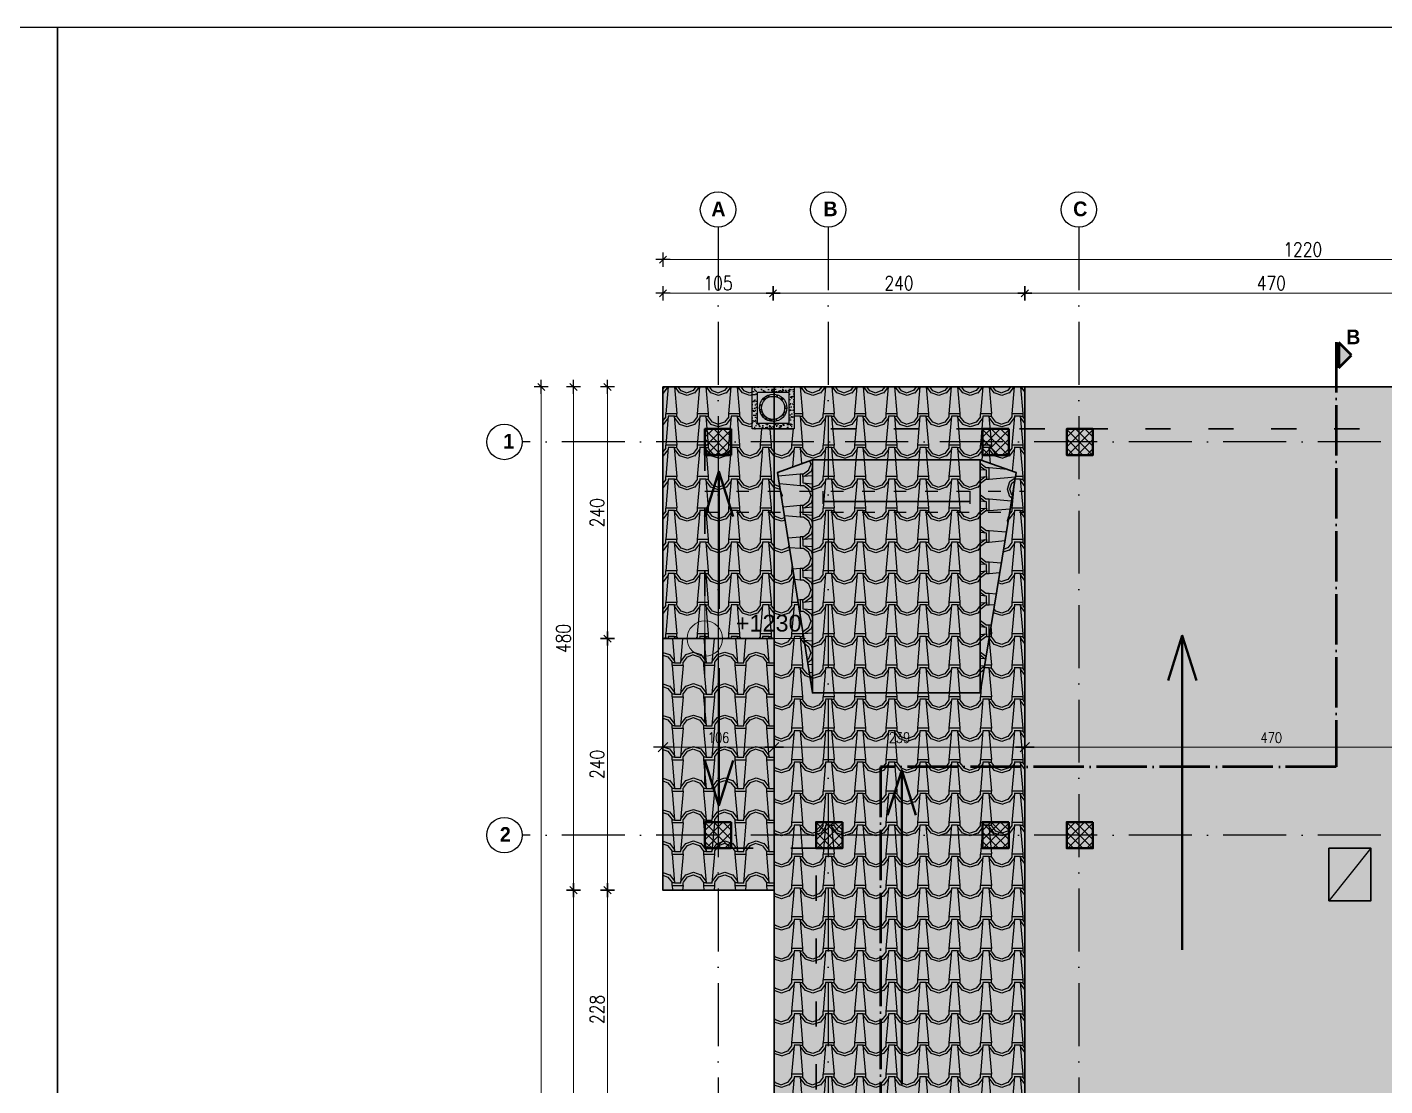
# Model space of a CAD drawing. Header units: metres. Extents: x 2674 to 33045, y -10854 to 2806.
# Drawn here: x 24106 to 25401, y 1249 to 2259 of the extents above; entities that cross this region are included whole.
import ezdxf

# ---------------------------------------------------------------- set-up
doc = ezdxf.new("R2010")
doc.units = ezdxf.units.M
for name, pattern in [('ACAD_ISO03W100', [30, 12, -18]), ('ACAD_ISO04W100', [30, 24, -3, 0, -3]), ('ACAD_ISO10W100', [18, 12, -3, 0, -3])]:
    doc.linetypes.add(name, pattern=pattern)
doc.layers.add('2d hamdia', color=7, linetype='Continuous')
doc.styles.add('_DIM Romans 0.8', font='romans.shx', dxfattribs={"width": 0.8})
doc.styles.get("Standard").update_dxf_attribs({"font": 'arial.ttf'})
doc.dimstyles.new('50 jasht', dxfattribs={"dimscale": 15, "dimtxt": 0.9, "dimasz": 0.3, "dimexe": 1.25, "dimexo": 0.625, "dimgap": 0.2, "dimtad": 1, "dimdec": 0, "dimzin": 12, "dimdsep": 46, "dimtxsty": '_DIM Romans 0.8', "dimblk": '- Kosa Crta za DIM (Mala)', "dimcen": 1, "dimse1": 1, "dimse2": 1, "dimclrd": 256, "dimclrt": 256, "dimazin": 3, "dimtfac": 1, "dimtdec": 0, "dimtix": 1, "dimtmove": 0, "dimatfit": 3, "dimfxl": 1, "dimlwd": 0, "dimarcsym": 0})
doc.dimstyles.new('50 mrena', dxfattribs={"dimscale": 10, "dimtxt": 1, "dimasz": 0.6, "dimexe": 1.25, "dimexo": 0.625, "dimgap": 0.4, "dimtad": 1, "dimdec": 0, "dimzin": 12, "dimdsep": 46, "dimtxsty": '_DIM Romans 0.8', "dimblk": '- Kosa Crta za DIM (Mala)', "dimcen": 2.5, "dimse1": 1, "dimse2": 1, "dimclrd": 256, "dimclrt": 256, "dimadec": 0, "dimazin": 3, "dimtfac": 1, "dimtdec": 0, "dimtix": 1, "dimtmove": 0, "dimatfit": 3, "dimfxl": 1, "dimlwd": 15, "dimarcsym": 0})
pattern_1 = [(94.9697, (6365.4735, -30), (29.99973921, -360.000031546), [27.70416, -664.89963]), (0, (6363.073, -2.4), (30, 30), [2.4, -27.6]), (180, (6393.073, 0), (-30, -30), [8.4, -21.6]), (270, (6384.673, 1e-15), (30, -30), [3, -27]), (90, (6365.473, -3), (-30, 30), [3, -27]), (180, (6365.473, 3e-15), (-30, -30), [2.4, -27.6]), (180, (6393.073, -2.4), (-30, -30), [6, -24]), (265.0303, (6387.0735, -2.4), (-29.99973921, -360.000031546), [27.70416, -664.89963]), (232.6961, (6387.0735, -3.9), (389.999576696, 510.00032225), [7.92024, -784.1025]), (198.4349, (6382.2735, -10.2), (-60.000013, -29.999952), [7.58946, -87.27885]), (161.5651, (6375.0735, -12.6), (60.000013, -29.999952), [7.58946, -87.27885]), (127.3039, (6367.8735, -10.2), (-389.999576696, 510.00032225), [7.92024, -784.1025]), (200.2249, (6380.7735, -8.1), (329.99991793, 120.00025007), [6.07455, -601.37916]), (159.7751, (6375.0735, -10.2), (-329.99991793, 120.00025007), [6.07455, -601.37916]), (127.4054, (6369.3735, -8.1), (-300.00029858, 389.99977395), [6.42027, -635.60775]), (232.5946, (6384.6735, -3), (300.00029858, 389.99977395), [6.42027, -635.60775])]

# ---------------------------------------------------------------- blocks, each defined once
blk = doc.blocks.new('oxhak pa vrim')
h = blk.add_hatch()
h.set_pattern_fill('AR-SAND,_O', color=256, scale=0.1)
h.set_pattern_definition([(37.5, (-18.0384, 2.538), (-0.16, 4.89413), [0, -3.8608, 0, -4.318, 0, -4.1275]), (7.5, (-18.0384, 2.538), (4.4952, 7.16825), [0, -2.0828, 0, -3.4798, 0, -1.3335]), (327.5, (-21.1626, 2.538), (7.90992, 0.01437), [0, -1.27, 0, -4.572, 0, -5.969]), (317.5, (-21.1626, 2.538), (7.6356, 2.2293), [0, -0.635, 0, -2.9972, 0, -3.429])])
h.paths.add_polyline_path([(-10, 5), (-30, 5), (-30, 0), (-10, 0)], flags=17)
h.paths.add_polyline_path([(-5, 5), (-5, 35), (-35, 35), (-35, 5), (-30, 5), (-30, 0), (-40, 0), (-40, 40), (0, 40), (0, 0), (-10, 0), (-10, 5)])
h = blk.add_hatch(color=22)
h.dxf.hatch_style = 1
h.paths.add_polyline_path([(-5, 5), (-5, 35), (-35, 35), (-35, 5)])
h.paths.add_polyline_path([(-33, 20, -1), (-7, 20, -1)], flags=16)
h.paths.add_polyline_path([(-31, 20, -1), (-9, 20, -1)], flags=0)
h = blk.add_hatch()
h.set_pattern_fill('AR-SAND', color=256, scale=0.1)
h.set_pattern_definition([(322.5, (-40, 40), (-0.16, -4.89413), [0, -3.8608, 0, -4.318, 0, -4.1275]), (352.5, (-40, 40), (4.4952, -7.16825), [0, -2.0828, 0, -3.4798, 0, -1.3335]), (32.5, (-43.124, 40), (7.90992, -0.01437), [0, -1.27, 0, -4.572, 0, -5.969]), (42.5, (-43.124, 40), (7.6356, -2.2293), [0, -0.635, 0, -2.9972, 0, -3.429])])
h.paths.add_polyline_path([(-7, 20, 1), (-33, 20, 1)])
h.paths.add_polyline_path([(-31, 20, -1), (-9, 20, -1)], flags=16)
h = blk.add_hatch(color=253)
h.dxf.hatch_style = 1
h.paths.add_polyline_path([(-9, 20, 1), (-31, 20, 1)])
for points in [[(-40, 40), (0, 40), (0, 0), (-40, 0)], [(-35, 35), (-5, 35), (-5, 5), (-35, 5)]]:
    blk.add_lwpolyline(points, close=True)
for radius in [13, 11]:
    blk.add_circle((-20, 20), radius)
blk = doc.blocks.new('- Kosa Crta za DIM (Mala)')
for points in [[(-1.5, 0), (1.5, 0)], [(-0.75, -0.75), (0.75, 0.75)], [(0, -1.5), (0, 1.5)]]:
    blk.add_lwpolyline(points)
blk = doc.blocks.new('*D1060')
at = {"lineweight": 0, "transparency": 16777216}
blk.add_line((24716.8, 2005), (24812.8, 2005), dxfattribs=at)
at = {"layer": 'Defpoints', "color": 0, "lineweight": 0, "transparency": 16777216}
for p in [(24817.3, 2005), (24712.3, 1915.7), (24817.3, 1915.7)]:
    blk.add_point(p, dxfattribs=at)
at = {"lineweight": 0, "transparency": 16777216, "xscale": 4.5, "yscale": 4.5, "zscale": 4.5, "rotation": 180}
blk.add_blockref('- Kosa Crta za DIM (Mala)', (24712.3, 2005), dxfattribs=at)
at = {"lineweight": 0, "transparency": 16777216, "xscale": 4.5, "yscale": 4.5, "zscale": 4.5}
blk.add_blockref('- Kosa Crta za DIM (Mala)', (24817.3, 2005), dxfattribs=at)
at = {"lineweight": 0, "transparency": 16777216, "insert": (24764.8, 2014.7), "char_height": 13.5, "attachment_point": 5, "style": '_DIM Romans 0.8'}
blk.add_mtext('105', dxfattribs=at)
blk = doc.blocks.new('*D1061')
at = {"lineweight": 0, "transparency": 16777216}
blk.add_line((24821.8, 2005), (25052.8, 2005), dxfattribs=at)
at = {"layer": 'Defpoints', "color": 0, "lineweight": 0, "transparency": 16777216}
for p in [(25057.3, 2005), (24817.3, 1915.7), (25057.3, 1915.7)]:
    blk.add_point(p, dxfattribs=at)
at = {"lineweight": 0, "transparency": 16777216, "xscale": 4.5, "yscale": 4.5, "zscale": 4.5, "rotation": 180}
blk.add_blockref('- Kosa Crta za DIM (Mala)', (24817.3, 2005), dxfattribs=at)
at = {"lineweight": 0, "transparency": 16777216, "xscale": 4.5, "yscale": 4.5, "zscale": 4.5}
blk.add_blockref('- Kosa Crta za DIM (Mala)', (25057.3, 2005), dxfattribs=at)
at = {"lineweight": 0, "transparency": 16777216, "insert": (24937.3, 2014.7), "char_height": 13.5, "attachment_point": 5, "style": '_DIM Romans 0.8'}
blk.add_mtext('240', dxfattribs=at)
blk = doc.blocks.new('*D1062')
at = {"lineweight": 0, "transparency": 16777216}
blk.add_line((25061.8, 2005), (25522.8, 2005), dxfattribs=at)
at = {"layer": 'Defpoints', "color": 0, "lineweight": 0, "transparency": 16777216}
for p in [(25527.3, 2005), (25057.3, 1915.7), (25527.3, 1915.7)]:
    blk.add_point(p, dxfattribs=at)
at = {"lineweight": 0, "transparency": 16777216, "xscale": 4.5, "yscale": 4.5, "zscale": 4.5, "rotation": 180}
blk.add_blockref('- Kosa Crta za DIM (Mala)', (25057.3, 2005), dxfattribs=at)
at = {"lineweight": 0, "transparency": 16777216, "xscale": 4.5, "yscale": 4.5, "zscale": 4.5}
blk.add_blockref('- Kosa Crta za DIM (Mala)', (25527.3, 2005), dxfattribs=at)
at = {"lineweight": 0, "transparency": 16777216, "insert": (25292.3, 2014.7), "char_height": 13.5, "attachment_point": 5, "style": '_DIM Romans 0.8'}
blk.add_mtext('470', dxfattribs=at)
blk = doc.blocks.new('*D1064')
at = {"lineweight": 0, "transparency": 16777216}
blk.add_line((25927.8, 2037.1), (24716.8, 2037.1), dxfattribs=at)
at = {"layer": 'Defpoints', "color": 0, "lineweight": 0, "transparency": 16777216}
for p in [(24712.3, 2037.1), (24712.3, 1915.7), (25932.3, 1915.7)]:
    blk.add_point(p, dxfattribs=at)
at = {"lineweight": 0, "transparency": 16777216, "xscale": 4.5, "yscale": 4.5, "zscale": 4.5, "rotation": 180}
blk.add_blockref('- Kosa Crta za DIM (Mala)', (24712.3, 2037.1), dxfattribs=at)
at = {"lineweight": 0, "transparency": 16777216, "xscale": 4.5, "yscale": 4.5, "zscale": 4.5}
blk.add_blockref('- Kosa Crta za DIM (Mala)', (25932.3, 2037.1), dxfattribs=at)
at = {"lineweight": 0, "transparency": 16777216, "insert": (25322.3, 2046.8), "char_height": 13.5, "attachment_point": 5, "style": '_DIM Romans 0.8'}
blk.add_mtext('1220', dxfattribs=at)
blk = doc.blocks.new('*D1077')
at = {"lineweight": 0, "transparency": 16777216}
blk.add_line((24659.4, 1212.7), (24659.4, 1431.2), dxfattribs=at)
at = {"layer": 'Defpoints', "color": 0, "lineweight": 0, "transparency": 16777216}
for p in [(24659.4, 1435.7), (24818.3, 1435.7), (24818.3, 1208.2)]:
    blk.add_point(p, dxfattribs=at)
at = {"lineweight": 0, "transparency": 16777216, "xscale": 4.5, "yscale": 4.5, "zscale": 4.5}
for p, rotation in [((24659.4, 1435.7), 90), ((24659.4, 1208.2), 270)]:
    blk.add_blockref('- Kosa Crta za DIM (Mala)', p, dxfattribs=dict(at, rotation=rotation))
at = {"lineweight": 0, "transparency": 16777216, "insert": (24649.6, 1322), "char_height": 13.5, "attachment_point": 5, "rotation": 90, "style": '_DIM Romans 0.8'}
blk.add_mtext('228', dxfattribs=at)
blk = doc.blocks.new('*D1078')
at = {"lineweight": 0, "transparency": 16777216}
blk.add_line((24659.4, 1440.2), (24659.4, 1671.2), dxfattribs=at)
at = {"layer": 'Defpoints', "color": 0, "lineweight": 0, "transparency": 16777216}
for p in [(24659.4, 1675.7), (24712.3, 1675.7), (24818.3, 1435.7)]:
    blk.add_point(p, dxfattribs=at)
at = {"lineweight": 0, "transparency": 16777216, "xscale": 4.5, "yscale": 4.5, "zscale": 4.5}
for p, rotation in [((24659.4, 1675.7), 90), ((24659.4, 1435.7), 270)]:
    blk.add_blockref('- Kosa Crta za DIM (Mala)', p, dxfattribs=dict(at, rotation=rotation))
at = {"lineweight": 0, "transparency": 16777216, "insert": (24649.6, 1555.7), "char_height": 13.5, "attachment_point": 5, "rotation": 90, "style": '_DIM Romans 0.8'}
blk.add_mtext('240', dxfattribs=at)
blk = doc.blocks.new('*D1079')
at = {"lineweight": 0, "transparency": 16777216}
blk.add_line((24659.4, 1680.2), (24659.4, 1911.2), dxfattribs=at)
at = {"layer": 'Defpoints', "color": 0, "lineweight": 0, "transparency": 16777216}
for p in [(24659.4, 1915.7), (24712.3, 1915.7), (24712.3, 1675.7)]:
    blk.add_point(p, dxfattribs=at)
at = {"lineweight": 0, "transparency": 16777216, "xscale": 4.5, "yscale": 4.5, "zscale": 4.5}
for p, rotation in [((24659.4, 1915.7), 90), ((24659.4, 1675.7), 270)]:
    blk.add_blockref('- Kosa Crta za DIM (Mala)', p, dxfattribs=dict(at, rotation=rotation))
at = {"lineweight": 0, "transparency": 16777216, "insert": (24649.6, 1795.7), "char_height": 13.5, "attachment_point": 5, "rotation": 90, "style": '_DIM Romans 0.8'}
blk.add_mtext('240', dxfattribs=at)
blk = doc.blocks.new('*D1080')
at = {"lineweight": 0, "transparency": 16777216}
blk.add_line((24627, 1911.2), (24627, 1440.2), dxfattribs=at)
at = {"layer": 'Defpoints', "color": 0, "lineweight": 0, "transparency": 16777216}
for p in [(24712.3, 1915.7), (24627, 1435.7), (24712.3, 1435.7)]:
    blk.add_point(p, dxfattribs=at)
at = {"lineweight": 0, "transparency": 16777216, "xscale": 4.5, "yscale": 4.5, "zscale": 4.5}
for p, rotation in [((24627, 1915.7), 90), ((24627, 1435.7), 270)]:
    blk.add_blockref('- Kosa Crta za DIM (Mala)', p, dxfattribs=dict(at, rotation=rotation))
at = {"lineweight": 0, "transparency": 16777216, "insert": (24617.3, 1675.7), "char_height": 13.5, "attachment_point": 5, "rotation": 90, "style": '_DIM Romans 0.8'}
blk.add_mtext('480', dxfattribs=at)
blk = doc.blocks.new('*D1081')
at = {"lineweight": 0, "transparency": 16777216}
blk.add_line((24627, 1431.2), (24627, 915.2), dxfattribs=at)
at = {"layer": 'Defpoints', "color": 0, "lineweight": 0, "transparency": 16777216}
for p in [(24712.3, 1435.7), (24627, 910.7), (24818.3, 910.7)]:
    blk.add_point(p, dxfattribs=at)
at = {"lineweight": 0, "transparency": 16777216, "xscale": 4.5, "yscale": 4.5, "zscale": 4.5}
for p, rotation in [((24627, 1435.7), 90), ((24627, 910.7), 270)]:
    blk.add_blockref('- Kosa Crta za DIM (Mala)', p, dxfattribs=dict(at, rotation=rotation))
at = {"lineweight": 0, "transparency": 16777216, "insert": (24617.3, 1173.2), "char_height": 13.5, "attachment_point": 5, "rotation": 90, "style": '_DIM Romans 0.8'}
blk.add_mtext('525', dxfattribs=at)
blk = doc.blocks.new('*D1083')
at = {"lineweight": 0, "transparency": 16777216}
blk.add_line((24596.2, 505.2), (24596.2, 1911.2), dxfattribs=at)
at = {"layer": 'Defpoints', "color": 0, "lineweight": 0, "transparency": 16777216}
for p in [(24596.2, 1915.7), (24712.3, 1915.7), (25027.9, 500.7)]:
    blk.add_point(p, dxfattribs=at)
at = {"lineweight": 0, "transparency": 16777216, "xscale": 4.5, "yscale": 4.5, "zscale": 4.5}
for p, rotation in [((24596.2, 1915.7), 90), ((24596.2, 500.7), 270)]:
    blk.add_blockref('- Kosa Crta za DIM (Mala)', p, dxfattribs=dict(at, rotation=rotation))
at = {"lineweight": 0, "transparency": 16777216, "insert": (24586.4, 1208.2), "char_height": 13.5, "attachment_point": 5, "rotation": 90, "style": '_DIM Romans 0.8'}
blk.add_mtext('1415', dxfattribs=at)
blk = doc.blocks.new('*D1084')
at = {"lineweight": 15, "transparency": 16777216}
blk.add_line((24718.3, 1572.1), (24812.3, 1572.1), dxfattribs=at)
at = {"layer": 'Defpoints', "color": 0, "lineweight": 0, "transparency": 16777216}
for p in [(24712.3, 1675.7), (24818.3, 1675.7), (24818.3, 1572.1)]:
    blk.add_point(p, dxfattribs=at)
at = {"lineweight": 15, "transparency": 16777216, "xscale": 6, "yscale": 6, "zscale": 6, "rotation": 180}
blk.add_blockref('- Kosa Crta za DIM (Mala)', (24712.3, 1572.1), dxfattribs=at)
at = {"lineweight": 15, "transparency": 16777216, "xscale": 6, "yscale": 6, "zscale": 6}
blk.add_blockref('- Kosa Crta za DIM (Mala)', (24818.3, 1572.1), dxfattribs=at)
at = {"lineweight": 0, "transparency": 16777216, "insert": (24765.3, 1581.1), "char_height": 10, "attachment_point": 5, "style": '_DIM Romans 0.8'}
blk.add_mtext('106', dxfattribs=at)
blk = doc.blocks.new('*D1085')
at = {"lineweight": 15, "transparency": 16777216}
blk.add_line((24824.3, 1572.1), (25051.3, 1572.1), dxfattribs=at)
at = {"layer": 'Defpoints', "color": 0, "lineweight": 0, "transparency": 16777216}
for p in [(24818.3, 1675.7), (25057.3, 1572.1), (25057.3, 1562)]:
    blk.add_point(p, dxfattribs=at)
at = {"lineweight": 15, "transparency": 16777216, "xscale": 6, "yscale": 6, "zscale": 6, "rotation": 180}
blk.add_blockref('- Kosa Crta za DIM (Mala)', (24818.3, 1572.1), dxfattribs=at)
at = {"lineweight": 15, "transparency": 16777216, "xscale": 6, "yscale": 6, "zscale": 6}
blk.add_blockref('- Kosa Crta za DIM (Mala)', (25057.3, 1572.1), dxfattribs=at)
at = {"lineweight": 0, "transparency": 16777216, "insert": (24937.8, 1581.1), "char_height": 10, "attachment_point": 5, "style": '_DIM Romans 0.8'}
blk.add_mtext('239', dxfattribs=at)
blk = doc.blocks.new('*D1086')
at = {"lineweight": 15, "transparency": 16777216}
blk.add_line((25063.3, 1572.1), (25521.3, 1572.1), dxfattribs=at)
at = {"layer": 'Defpoints', "color": 0, "lineweight": 0, "transparency": 16777216}
for p in [(25527.3, 1572.1), (25057.3, 1562), (25527.3, 1562)]:
    blk.add_point(p, dxfattribs=at)
at = {"lineweight": 15, "transparency": 16777216, "xscale": 6, "yscale": 6, "zscale": 6, "rotation": 180}
blk.add_blockref('- Kosa Crta za DIM (Mala)', (25057.3, 1572.1), dxfattribs=at)
at = {"lineweight": 15, "transparency": 16777216, "xscale": 6, "yscale": 6, "zscale": 6}
blk.add_blockref('- Kosa Crta za DIM (Mala)', (25527.3, 1572.1), dxfattribs=at)
at = {"lineweight": 0, "transparency": 16777216, "insert": (25292.3, 1581.1), "char_height": 10, "attachment_point": 5, "style": '_DIM Romans 0.8'}
blk.add_mtext('470', dxfattribs=at)

msp = doc.modelspace()

# ---------------------------------------------------------------- hatches: boundary and pattern name
at = {"lineweight": 18}
msp.add_hatch(color=15, dxfattribs=at).paths.add_polyline_path([(25356.6, 1958.2), (25356.6, 1933.8), (25368.8, 1946)])
at = {"true_color": 0xff6b6b}
h = msp.add_hatch(dxfattribs=at)
h.set_pattern_fill('ROOFING_SPANISHTILE', color=11, scale=30, angle=180, style=0, pattern_type=2)
h.set_pattern_definition(pattern_1)
h.paths.add_polyline_path([(24712.3, 1675.7), (24818.3, 1675.7), (24818.3, 1875.7), (24797.3, 1875.7), (24797.3, 1915.7), (24712.3, 1915.7)])
at = {"lineweight": 0, "true_color": 0xe8e8e8}
h = msp.add_hatch(color=254, dxfattribs=at)
edge = h.paths.add_edge_path()
edge.add_line((25932.3, 910.7), (25686.1, 910.7))
edge.add_line((25686.1, 910.7), (25686.1, 540.7))
edge.add_line((25686.1, 540.7), (25057.3, 540.7))
edge.add_line((25057.3, 540.7), (25057.3, 910.7))
edge.add_line((25057.3, 910.7), (24818.3, 910.7))
edge.add_line((24818.3, 910.7), (24818.3, 636.4))
edge.add_arc((25031.5, 735.9), 235.3, 205.0331, 269.1263)
edge.add_line((25027.9, 500.7), (25715.5, 500.7))
edge.add_arc((25719.1, 735.9), 235.3, 269.1263, 334.9669)
edge.add_line((25932.3, 636.4), (25932.3, 910.7))
h.paths.add_polyline_path([(24712.3, 1435.7), (24818.3, 1435.7), (24818.3, 1675.7), (24712.3, 1675.7)])
h.paths.add_polyline_path([(24818.3, 1915.7), (24818.3, 1675.7), (24712.3, 1675.7), (24712.3, 1915.7)])
h.paths.add_polyline_path([(25014.8, 1846.3), (25048.9, 1834.2), (25014.8, 1623.8), (24854.8, 1623.8), (24821.6, 1834.2), (24854.8, 1846.3)])
h.paths.add_polyline_path([(25611.8, 1834.2), (25649.8, 1846.3), (25809.8, 1846.3), (25847.7, 1834.2), (25809.8, 1623.8), (25649.8, 1623.8)])
at = {"true_color": 0xf50000}
h = msp.add_hatch(dxfattribs=at)
h.set_pattern_fill('ROOFING_SPANISHTILE', color=1, scale=30, angle=180, style=0, pattern_type=2)
h.set_pattern_definition(pattern_1)
h.paths.add_polyline_path([(25014.8, 1846.3), (25048.9, 1834.2), (25014.8, 1623.8), (24854.8, 1623.8), (24821.6, 1834.2), (24854.8, 1846.3)], flags=16)
h.paths.add_polyline_path([(24837.3, 1875.7), (24818.3, 1875.7), (24818.3, 1208.2), (25057.3, 1208.2), (25057.3, 1915.7), (24837.3, 1915.7)])
edge = h.paths.add_edge_path()
edge.add_arc((24817.3, 1895.7), 13, 274.4117, 445.5883)
edge.add_line((24818.3, 1908.7), (24818.3, 1882.8))
at = {"lineweight": 0, "true_color": 0xd9d9d9}
h = msp.add_hatch(color=254, dxfattribs=at)
h.paths.add_polyline_path([(25527.3, 1915.7), (25932.3, 1915.7), (25932.3, 1208.2), (25527.3, 1208.2)])
h.paths.add_polyline_path([(25611.8, 1834.2), (25649.8, 1846.3), (25809.8, 1846.3), (25847.7, 1834.2), (25809.8, 1623.8), (25649.8, 1623.8)], flags=16)
h.paths.add_polyline_path([(25686.1, 1208.2), (25932.3, 1208.2), (25932.3, 910.7), (25686.1, 910.7)])
h.paths.add_polyline_path([(25057.3, 1208.2), (24818.3, 1208.2), (24818.3, 910.7), (25057.3, 910.7)])
h.paths.add_polyline_path([(24818.3, 1915.7), (24818.3, 1208.2), (25057.3, 1208.2), (25057.3, 1915.7)])
h.paths.add_polyline_path([(25014.8, 1846.3), (25048.9, 1834.2), (25014.8, 1623.8), (24854.8, 1623.8), (24821.6, 1834.2), (24854.8, 1846.3)], flags=16)
at = {"true_color": 0x990000}
h = msp.add_hatch(dxfattribs=at)
h.set_pattern_fill('ROOFING_SPANISHTILE', color=14, scale=30, angle=180, style=0, pattern_type=2)
h.set_pattern_definition(pattern_1)
h.paths.add_polyline_path([(25057.3, 1208.2), (25527.3, 1208.2), (25527.3, 1915.7), (25057.3, 1915.7)])
h.paths.add_polyline_path([(25347.3, 1475.7), (25387.3, 1475.7), (25387.3, 1425.7), (25347.3, 1425.7)], flags=16)
at = {"lineweight": 0}
h = msp.add_hatch(color=254, dxfattribs=at)
h.paths.add_polyline_path([(25057.3, 1208.2), (25527.3, 1208.2), (25527.3, 1915.7), (25057.3, 1915.7)])
h.paths.add_polyline_path([(25057.3, 1208.2), (25686.1, 1208.2), (25686.1, 540.7), (25057.3, 540.7)])
at = {"true_color": 0xbababa}
h = msp.add_hatch(dxfattribs=at)
h.set_pattern_fill('ROOFING_SPANISHTILE', color=9, scale=30, angle=270, style=0, pattern_type=2)
h.set_pattern_definition([(184.9697, (6423.0735, -27.6), (360.00003155, 29.99973921), [27.70416, -664.89963]), (90, (6395.473, -30), (-30, 30), [2.4, -27.6]), (270, (6393.073, 0), (30, -30), [8.4, -21.6]), (0, (6393.073, -8.4), (30, 30), [3, -27]), (180, (6396.073, -27.6), (-30, -30), [3, -27]), (270, (6393.073, -27.6), (30, -30), [2.4, -27.6]), (270, (6395.473, -4e-16), (30, -30), [6, -24]), (355.0303, (6395.4735, -6), (360.00003155, -29.99973921), [27.70416, -664.89963]), (322.6961, (6396.9735, -6), (-510.00032225, 389.999576696), [7.92024, -784.1025]), (288.4349, (6403.2735, -10.8), (29.999952, -60.000013), [7.58946, -87.27885]), (251.5651, (6405.6735, -18), (29.999952, 60.000013), [7.58946, -87.27885]), (217.3039, (6403.2735, -25.2), (-510.00032225, -389.999576696), [7.92024, -784.1025]), (290.2249, (6401.1735, -12.3), (-120.00025007, 329.99991793), [6.07455, -601.37916]), (249.7751, (6403.2735, -18), (-120.00025007, -329.99991793), [6.07455, -601.37916]), (217.4054, (6401.1735, -23.7), (-389.99977395, -300.00029858), [6.42027, -635.60775]), (322.5946, (6396.0735, -8.4), (-389.99977395, 300.00029858), [6.42027, -635.60775])])
h.paths.add_polyline_path([(24854.8, 1846.3), (24821.6, 1834.2), (24824.4, 1816.3), (24854.8, 1816.3)])
h.paths.add_polyline_path([(24854.8, 1796.3), (24854.8, 1816.3), (24824.4, 1816.3), (24827.6, 1796.3)])
h.paths.add_polyline_path([(24854.8, 1796.3), (24827.6, 1796.3), (24854.8, 1623.8)])
h = msp.add_hatch(dxfattribs=at)
h.set_pattern_fill('ROOFING_SPANISHTILE', color=9, scale=30, angle=180, style=0, pattern_type=2)
h.set_pattern_definition(pattern_1)
h.paths.add_polyline_path([(25014.8, 1846.3), (24854.8, 1846.3), (24854.8, 1816.3), (25014.8, 1816.3)])
h.paths.add_polyline_path([(24864.8, 1816.3), (24854.8, 1816.3), (24854.8, 1796.3), (24864.8, 1796.3)])
h.paths.add_polyline_path([(25004.8, 1816.3), (24864.8, 1816.3), (24864.8, 1806.3), (25004.8, 1806.3)])
h.paths.add_polyline_path([(25004.8, 1806.3), (24864.8, 1806.3), (24864.8, 1796.3), (25004.8, 1796.3)])
h.paths.add_polyline_path([(25014.8, 1816.3), (25004.8, 1816.3), (25004.8, 1796.3), (25014.8, 1796.3)])
h.paths.add_polyline_path([(25014.8, 1796.3), (24854.8, 1796.3), (24854.8, 1623.8), (25014.8, 1623.8)])
h = msp.add_hatch(dxfattribs=at)
h.set_pattern_fill('ROOFING_SPANISHTILE', color=9, scale=30, angle=90, style=0, pattern_type=2)
h.set_pattern_definition([(4.9697, (6363.0735, 27.6), (-360.00003155, -29.99973921), [27.70416, -664.89963]), (270, (6390.673, 30), (30, -30), [2.4, -27.6]), (90, (6393.073, 0), (-30, 30), [8.4, -21.6]), (180, (6393.073, 8.4), (-30, -30), [3, -27]), (0, (6390.073, 27.6), (30, 30), [3, -27]), (90, (6393.073, 27.6), (-30, 30), [2.4, -27.6]), (90, (6390.673, 1e-16), (-30, 30), [6, -24]), (175.0303, (6390.6735, 6), (-360.00003155, 29.99973921), [27.70416, -664.89963]), (142.6961, (6389.1735, 6), (510.00032225, -389.999576696), [7.92024, -784.1025]), (108.4349, (6382.8735, 10.8), (-29.999952, 60.000013), [7.58946, -87.27885]), (71.5651, (6380.4735, 18), (-29.999952, -60.000013), [7.58946, -87.27885]), (37.3039, (6382.8735, 25.2), (510.00032225, 389.999576696), [7.92024, -784.1025]), (110.2249, (6384.9735, 12.3), (120.00025007, -329.99991793), [6.07455, -601.37916]), (69.7751, (6382.8735, 18), (120.00025007, 329.99991793), [6.07455, -601.37916]), (37.4054, (6384.9735, 23.7), (389.99977395, 300.00029858), [6.42027, -635.60775]), (142.5946, (6390.0735, 8.4), (389.99977395, -300.00029858), [6.42027, -635.60775])])
h.paths.add_polyline_path([(25014.8, 1816.3), (25046, 1816.3), (25048.9, 1834.2), (25014.8, 1846.3)])
h.paths.add_polyline_path([(25042.7, 1796.3), (25046, 1816.3), (25014.8, 1816.3), (25014.8, 1796.3)])
h.paths.add_polyline_path([(25014.8, 1623.8), (25042.7, 1796.3), (25014.8, 1796.3)])
at = {"lineweight": 0}
for points in [[(24752.3, 1692.6), (24752.3, 1675.7), (24769.2, 1675.7, 0.414214)], [(24752.3, 1675.7), (24735.4, 1675.7, 0.414214), (24752.3, 1658.8)]]:
    msp.add_hatch(color=256, dxfattribs=at).paths.add_polyline_path(points)
at = {"true_color": 0xff6b6b}
h = msp.add_hatch(dxfattribs=at)
h.set_pattern_fill('ROOFING_SPANISHTILE', color=11, scale=30, style=0, pattern_type=2)
h.set_pattern_definition([(274.9697, (6420.6735, 30), (-29.99973921, 360.00003155), [27.70416, -664.89963]), (180, (6423.073, 2.4), (-30, -30), [2.4, -27.6]), (0, (6393.073, 0), (30, 30), [8.4, -21.6]), (90, (6401.473, 0), (-30, 30), [3, -27]), (270, (6420.673, 3), (30, -30), [3, -27]), (0, (6420.673, 0), (30, 30), [2.4, -27.6]), (0, (6393.073, 2.4), (30, 30), [6, -24]), (85.0303, (6399.0735, 2.4), (29.99973921, 360.00003155), [27.70416, -664.89963]), (52.6961, (6399.0735, 3.9), (-389.999576696, -510.00032225), [7.92024, -784.1025]), (18.4349, (6403.8735, 10.2), (60.000013, 29.999952), [7.58946, -87.27885]), (341.5651, (6411.0735, 12.6), (-60.000013, 29.999952), [7.58946, -87.27885]), (307.3039, (6418.2735, 10.2), (389.999576696, -510.00032225), [7.92024, -784.1025]), (20.2249, (6405.3735, 8.1), (-329.99991793, -120.00025007), [6.07455, -601.37916]), (339.7751, (6411.0735, 10.2), (329.99991793, -120.00025007), [6.07455, -601.37916]), (307.4054, (6416.7735, 8.1), (300.00029858, -389.99977395), [6.42027, -635.60775]), (52.5946, (6401.4735, 3), (-300.00029858, -389.99977395), [6.42027, -635.60775])])
h.paths.add_polyline_path([(24712.3, 1435.7), (24818.3, 1435.7), (24818.3, 1675.7), (24712.3, 1675.7)])
msp.add_hatch(color=256).paths.add_polyline_path([(25387.3, 1475.7), (25347.3, 1475.7), (25347.3, 1425.7)])
at = {"layer": '2d hamdia', "lineweight": 0}
h = msp.add_hatch(dxfattribs=at)
h.set_pattern_fill('ANSI37', color=8, scale=2, style=0)
h.set_pattern_definition([(45, (13786.6505, -10), (-4.490128, 4.490128), []), (135, (13786.6505, -10), (-4.490128, -4.490128), [])])
h.paths.add_polyline_path([(24777.3, 1875.7), (24752.3, 1875.7), (24752.3, 1850.7), (24777.3, 1850.7)])
h = msp.add_hatch(dxfattribs=at)
h.set_pattern_fill('ANSI37', color=8, scale=2, style=0)
h.set_pattern_definition([(45, (14051.207, -10), (-4.490128, 4.490128), []), (135, (14051.207, -10), (-4.490128, -4.490128), [])])
h.paths.add_polyline_path([(25041.9, 1875.7), (25016.9, 1875.7), (25016.9, 1850.7), (25041.9, 1850.7)])
h = msp.add_hatch(dxfattribs=at)
h.set_pattern_fill('ANSI37', color=8, scale=2, style=0)
h.set_pattern_definition([(45, (14131.6505, -10), (-4.490128, 4.490128), []), (135, (14131.6505, -10), (-4.490128, -4.490128), [])])
h.paths.add_polyline_path([(25122.3, 1875.7), (25097.3, 1875.7), (25097.3, 1850.7), (25122.3, 1850.7)])
h = msp.add_hatch(dxfattribs=at)
h.set_pattern_fill('ANSI37', color=8, scale=2, style=0)
h.set_pattern_definition([(45, (13786.6505, -385), (-4.490128, 4.490128), []), (135, (13786.6505, -385), (-4.490128, -4.490128), [])])
h.paths.add_polyline_path([(24777.3, 1500.7), (24752.3, 1500.7), (24752.3, 1475.7), (24777.3, 1475.7)])
h = msp.add_hatch(dxfattribs=at)
h.set_pattern_fill('ANSI37', color=8, scale=2, style=0)
h.set_pattern_definition([(45, (13892.6505, -385), (-4.490128, 4.490128), []), (135, (13892.6505, -385), (-4.490128, -4.490128), [])])
h.paths.add_polyline_path([(24883.3, 1500.7), (24858.3, 1500.7), (24858.3, 1475.7), (24883.3, 1475.7)])
h = msp.add_hatch(dxfattribs=at)
h.set_pattern_fill('ANSI37', color=8, scale=2, style=0)
h.set_pattern_definition([(45, (14051.207, -385), (-4.490128, 4.490128), []), (135, (14051.207, -385), (-4.490128, -4.490128), [])])
h.paths.add_polyline_path([(25041.9, 1500.7), (25016.9, 1500.7), (25016.9, 1475.7), (25041.9, 1475.7)])
h = msp.add_hatch(dxfattribs=at)
h.set_pattern_fill('ANSI37', color=8, scale=2, style=0)
h.set_pattern_definition([(45, (14131.6505, -385), (-4.490128, 4.490128), []), (135, (14131.6505, -385), (-4.490128, -4.490128), [])])
h.paths.add_polyline_path([(25122.3, 1500.7), (25097.3, 1500.7), (25097.3, 1475.7), (25122.3, 1475.7)])

# ---------------------------------------------------------------- linework, layer by layer
at = {"color": 124, "linetype": 'ACAD_ISO10W100', "lineweight": 25, "ltscale": 5}
for p, q in [((24764.8, 2067.9), (24764.8, 597)), ((24869.8, 2067.9), (24869.8, 597)), ((25108.8, 2067.9), (25108.8, 597)), ((25937.2, 1863.2), (24578, 1863.2)), ((25937.2, 1488.2), (24578, 1488.2))]:
    msp.add_line(p, q, dxfattribs=at)
at = {"color": 1}
msp.add_line((25057.3, 1208.2), (25057.3, 1915.7), dxfattribs=at)
at = {"color": 5}
for p, q in [((24818.3, 1675.7), (24818.3, 1875.7)), ((24712.3, 1675.7), (24818.3, 1675.7)), ((24818.3, 1675.7), (24818.3, 1435.7))]:
    msp.add_line(p, q, dxfattribs=at)
for p, q in [((24821.6, 1834.2), (24854.8, 1846.3)), ((24854.8, 1846.3), (25014.8, 1846.3)), ((25048.9, 1834.2), (25014.8, 1846.3)), ((24854.8, 1623.8), (24821.6, 1834.2)), ((25014.8, 1623.8), (25048.9, 1834.2)), ((24854.8, 1623.8), (25014.8, 1623.8)), ((25387.3, 1475.7), (25347.3, 1425.7))]:
    msp.add_line(p, q)
at = {"lineweight": 30}
for p, q in [((24854.8, 1846.3), (24854.8, 1623.8)), ((25014.8, 1846.3), (25014.8, 1623.8))]:
    msp.add_line(p, q, dxfattribs=at)
at = {"color": 8}
for p, q in [((25016.9, 1850.7), (25041.9, 1850.7)), ((25041.9, 1500.7), (25016.9, 1500.7))]:
    msp.add_line(p, q, dxfattribs=at)
at = {"color": 252, "linetype": 'ACAD_ISO03W100'}
for p, q in [((24752.3, 1816.3), (25057.3, 1816.3)), ((24864.8, 1816.3), (24864.8, 1796.3)), ((25004.8, 1816.3), (25004.8, 1796.3)), ((24752.3, 1796.3), (25057.3, 1796.3))]:
    msp.add_line(p, q, dxfattribs=at)
at = {"color": 161, "lineweight": 30, "true_color": 0x9494ff}
msp.add_line((24864.8, 1806.3), (25004.8, 1806.3), dxfattribs=at)
at = {"lineweight": 0}
for p, q in [((24752.3, 1636.8), (24752.3, 1715.2)), ((24724.6, 1675.7), (24848.2, 1675.7))]:
    msp.add_line(p, q, dxfattribs=at)
at = {"elevation": -574.7}
for points in [[(21165, 158.8), (21165, 2258.8), (24135, 2258.8), (24135, 158.8), (21165, 158.8)], [(24135, 158.8), (24135, 2258.8), (27105, 2258.8), (27105, 158.8), (24135, 158.8)]]:
    msp.add_lwpolyline(points, close=True, dxfattribs=at)
at = {"color": 13, "linetype": 'ACAD_ISO04W100', "lineweight": 50, "ltscale": 2}
msp.add_lwpolyline([(25354, 1958.4), (25354, 1553.4), (24919.7, 1553.4), (24919.7, 878.5), (25354, 878.5), (25354, 440.5)], dxfattribs=at)
msp.add_lwpolyline([(25356.6, 1958.2), (25356.6, 1933.8), (25368.8, 1946)], close=True, dxfattribs=at)
at = {"lineweight": 30}
msp.add_lwpolyline([(25932.3, 1915.7), (25932.3, 636.4, -0.295457), (25715.5, 500.7), (25027.9, 500.7, -0.287186), (24818.3, 636.4), (24818.3, 1435.7), (24712.3, 1435.7), (24712.3, 1915.7)], format="xyb", close=True, dxfattribs=at)
for points in [[(24818.3, 1915.7), (24818.3, 1675.7), (24712.3, 1675.7), (24712.3, 1915.7), (24818.3, 1915.7)], [(24818.3, 1915.7), (24818.3, 1208.2), (25057.3, 1208.2), (25057.3, 1915.7), (24818.3, 1915.7)]]:
    msp.add_lwpolyline(points, dxfattribs=at)
for points in [[(25057.3, 1208.2), (25527.3, 1208.2), (25527.3, 1915.7), (25057.3, 1915.7)], [(25014.8, 1846.3), (25048.9, 1834.2), (25014.8, 1623.8), (24854.8, 1623.8), (24821.6, 1834.2), (24854.8, 1846.3)], [(24712.3, 1435.7), (24818.3, 1435.7), (24818.3, 1675.7), (24712.3, 1675.7)], [(25347.3, 1475.7), (25387.3, 1475.7), (25387.3, 1425.7), (25347.3, 1425.7)]]:
    msp.add_lwpolyline(points, close=True, dxfattribs=at)
at = {"color": 8, "lineweight": 40}
for points in [[(24777.3, 1875.7), (24752.3, 1875.7), (24752.3, 1850.7), (24777.3, 1850.7)], [(25041.9, 1875.7), (25016.9, 1875.7), (25016.9, 1850.7), (25041.9, 1850.7)], [(25122.3, 1875.7), (25097.3, 1875.7), (25097.3, 1850.7), (25122.3, 1850.7)], [(24777.3, 1500.7), (24752.3, 1500.7), (24752.3, 1475.7), (24777.3, 1475.7)], [(24883.3, 1500.7), (24858.3, 1500.7), (24858.3, 1475.7), (24883.3, 1475.7)], [(25041.9, 1500.7), (25016.9, 1500.7), (25016.9, 1475.7), (25041.9, 1475.7)], [(25122.3, 1500.7), (25097.3, 1500.7), (25097.3, 1475.7), (25122.3, 1475.7)]]:
    msp.add_lwpolyline(points, close=True, dxfattribs=at)
at = {"color": 252, "linetype": 'ACAD_ISO03W100', "lineweight": 30, "ltscale": 2}
msp.add_lwpolyline([(25892.3, 1875.7), (25892.3, 645.7, -0.284081), (25715.9, 540.7), (25028.2, 540.7, -0.275058), (24858.3, 645.7), (24858.3, 1475.7), (24752.3, 1475.7), (24752.3, 1875.7)], format="xyb", close=True, dxfattribs=at)
at = {"lineweight": 40}
for points in [[(24752.2, 1792), (24765.7, 1834.9), (24779.1, 1792)], [(24765.7, 1704.1), (24765.7, 1834.9)], [(25193.9, 1635.7), (25207.4, 1678.5), (25220.9, 1635.7)], [(25207.4, 1378.8), (25207.4, 1678.5)], [(24765.7, 1647.3), (24765.7, 1516.5)], [(24752.2, 1559.4), (24765.7, 1516.5), (24779.1, 1559.4)], [(24926.5, 1507.3), (24940, 1550.2), (24953.5, 1507.3)], [(24940, 1250.4), (24940, 1550.2)]]:
    msp.add_lwpolyline(points, dxfattribs=at)
at = {"color": 124, "lineweight": 25, "ltscale": 5}
for centre in [(24764.8, 2084.8), (24869.8, 2084.8), (25108.8, 2084.8), (24561.1, 1863.2), (24561.1, 1488.2)]:
    msp.add_circle(centre, 16.9, dxfattribs=at)
at = {"lineweight": 0}
msp.add_circle((24752.3, 1675.7), 16.9, dxfattribs=at)

# ---------------------------------------------------------------- block references
at = {"lineweight": 18}
msp.add_blockref('oxhak pa vrim', (24837.3, 1875.7), dxfattribs=at)

# ---------------------------------------------------------------- texts
at = {"char_height": 14, "attachment_point": 1}
for s, insert in [('\\pi-0.86665;{\\fEras Light ITC|b1|i0|c0|p34;\\C124;A}', (24759.3, 2092.5)), ('\\pi0.92653;{\\fEras Light ITC|b1|i0|c0|p34;\\C124;B}', (24864.3, 2092.5)), ('\\pi0.078194;{\\fEras Light ITC|b1|i0|c0|p34;\\C124;C}', (25103.3, 2092.5)), ('\\pi0.92653;{\\fEras Light ITC|b1|i0|c0|p34;\\C15;B}', (25362.8, 1970.4)), ('\\pi4.396;{\\fEras Light ITC|b1|i0|c0|p34;\\C124;1}', (24555.6, 1870.9)), ('\\pi1.1704;{\\fEras Light ITC|b1|i0|c0|p34;\\C124;2}', (24555.6, 1495.9))]:
    msp.add_mtext_dynamic_manual_height_columns(s, width=11.19, gutter_width=12.5, heights=[0], dxfattribs=dict(at, insert=insert))
at = {"lineweight": 0, "insert": (24781.7, 1698.4), "char_height": 18, "attachment_point": 1}
msp.add_mtext_dynamic_manual_height_columns('{\\H0.8889x;+1230}', width=211.732, gutter_width=12.5, heights=[0], dxfattribs=at)

# ---------------------------------------------------------------- dimensions: what is measured, and where the dimension line sits
at = {"lineweight": 0}
for base, p1, p2, dimstyle, picture, middle in [((24712.3, 2037.1), (25932.3, 1915.7), (24712.3, 1915.7), '50 jasht', '*D1064', (25322.3, 2046.8)), ((24817.3, 2005), (24712.3, 1915.7), (24817.3, 1915.7), '50 jasht', '*D1060', (24764.8, 2014.7)), ((24818.3, 1572.1), (24712.3, 1675.7), (24818.3, 1675.7), '50 mrena', '*D1084', (24765.3, 1581.1))]:
    dim = msp.add_linear_dim(base=base, p1=p1, p2=p2, dimstyle=dimstyle, dxfattribs=at)
    dim.commit()
    dim.dimension.update_dxf_attribs({"geometry": picture, "text_midpoint": middle})
for base, p1, p2, dimstyle, picture, middle in [((25057.3, 2005), (24817.3, 1915.7), (25057.3, 1915.7), '50 jasht', '*D1061', (24937.3, 2014.7)), ((25527.3, 2005), (25057.3, 1915.7), (25527.3, 1915.7), '50 jasht', '*D1062', (25292.3, 2014.7)), ((25057.3, 1572.1), (24818.3, 1675.7), (25057.3, 1562), '50 mrena', '*D1085', (24937.8, 1581.1)), ((25527.3, 1572.1), (25057.3, 1562), (25527.3, 1562), '50 mrena', '*D1086', (25292.3, 1581.1))]:
    dim = msp.add_linear_dim(base=base, p1=p1, p2=p2, dimstyle=dimstyle, override={"dimtmove": 1}, dxfattribs=at)
    dim.commit()
    dim.dimension.update_dxf_attribs({"geometry": picture, "text_midpoint": middle})
for base, p1, p2, picture, middle in [((24596.2, 1915.7), (25027.9, 500.7), (24712.3, 1915.7), '*D1083', (24586.4, 1208.2)), ((24627, 1435.7), (24712.3, 1915.7), (24712.3, 1435.7), '*D1080', (24617.3, 1675.7))]:
    dim = msp.add_linear_dim(base=base, p1=p1, p2=p2, angle=90, dimstyle='50 jasht', dxfattribs=at)
    dim.commit()
    dim.dimension.update_dxf_attribs({"geometry": picture, "text_midpoint": middle})
for base, p1, p2, picture, middle in [((24659.4, 1915.7), (24712.3, 1675.7), (24712.3, 1915.7), '*D1079', (24649.6, 1795.7)), ((24659.4, 1675.7), (24818.3, 1435.7), (24712.3, 1675.7), '*D1078', (24649.6, 1555.7)), ((24627, 910.7), (24712.3, 1435.7), (24818.3, 910.7), '*D1081', (24617.3, 1173.2)), ((24659.3821247, 1435.71237), (24818.2957913, 1208.21237), (24818.2957913, 1435.71237), '*D1077', (24649.6321247, 1321.96237))]:
    dim = msp.add_linear_dim(base=base, p1=p1, p2=p2, angle=90, dimstyle='50 jasht', override={"dimtmove": 1}, dxfattribs=at)
    dim.commit()
    dim.dimension.update_dxf_attribs({"geometry": picture, "text_midpoint": middle})

doc.saveas('drawing.dxf')
